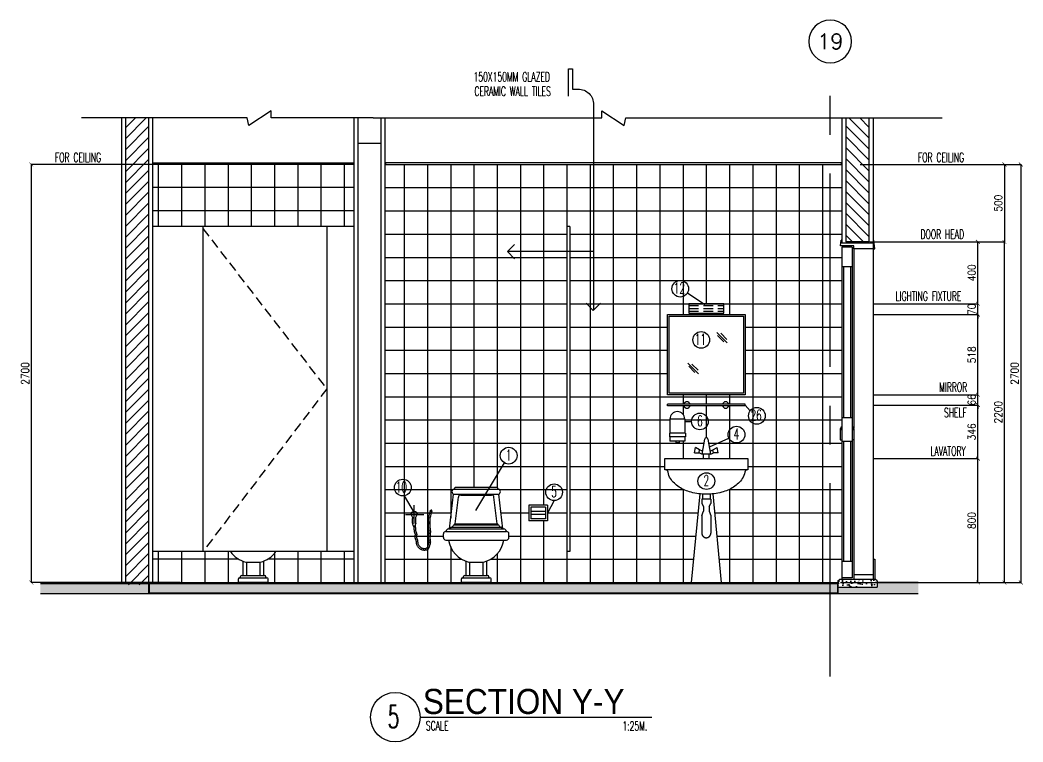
# Model space of a CAD drawing. Extents: x -172604 to -143727, y 166361 to 186286.
# Drawn here: x -162136 to -155663, y 173018 to 177680 of the extents above; entities that cross this region are included whole.
import ezdxf
from ezdxf.enums import TextEntityAlignment as Align

# ---------------------------------------------------------------- set-up
doc = ezdxf.new("R2010")
doc.units = 0
doc.header["$LTSCALE"] = 500
doc.header["$MEASUREMENT"] = 0
for name, pattern in [('CENTER2', [1.125, 0.75, -0.125, 0.125, -0.125]), ('CENTERX2', [4, 2.5, -0.5, 0.5, -0.5]), ('HIDDEN', [0.375, 0.25, -0.125]), ('HIDDEN2', [0.1875, 0.125, -0.0625])]:
    doc.linetypes.add(name, pattern=pattern)
doc.layers.get('0').update_dxf_attribs({"linetype": 'CONTINUOUS'})
doc.layers.get('DEFPOINTS').update_dxf_attribs({"linetype": 'CONTINUOUS'})
for name, color, linetype in [('A-SFIX', 2, 'CONTINUOUS'), ('AX-CR', 2, 'CONTINUOUS'), ('AX-TXT', 2, 'CONTINUOUS'), ('AXES', 11, 'CENTERX2'), ('AXIS', 11, 'CENTER2'), ('DIM1', 2, 'CONTINUOUS'), ('Dimout', 4, 'CONTINUOUS'), ('DW', 7, 'CONTINUOUS'), ('ELE', 3, 'CONTINUOUS'), ('ELV', 7, 'CONTINUOUS'), ('FIX', 2, 'CONTINUOUS'), ('HATCH', 8, 'CONTINUOUS'), ('HatchA', 11, 'CONTINUOUS'), ('PART', 9, 'CONTINUOUS'), ('Plaster', 7, 'CONTINUOUS'), ('SANI', 2, 'CONTINUOUS'), ('SETTING', 3, 'CONTINUOUS'), ('Tile', 5, 'CONTINUOUS'), ('TITLE', 1, 'CONTINUOUS'), ('TXT', 2, 'CONTINUOUS'), ('TXT1', 2, 'CONTINUOUS'), ('WALL', 6, 'CONTINUOUS'), ('WallPartition', 2, 'CONTINUOUS'), ('Windows', 9, 'CONTINUOUS')]:
    doc.layers.add(name, color=color, linetype=linetype)
doc.styles.add('DIM', font='simplex.shx', dxfattribs={"width": 0.85})
doc.styles.add('ROMANS', font='romans.shx', dxfattribs={"width": 0.6})
doc.styles.add('TTXT', font='swisse.ttf', dxfattribs={"width": 0.9})
doc.dimstyles.new('DIM1-25', dxfattribs={"dimscale": 25, "dimtxt": 2, "dimasz": 1, "dimexe": 0.03, "dimexo": 0.03, "dimgap": 0.6, "dimtad": 1, "dimdec": 0, "dimdsep": 46, "dimtxsty": 'DIM', "dimblk1": 'ARCHTICK', "dimblk2": 'ARCHTICK', "dimsah": 1, "dimcen": 0.09, "dimdle": 0.03, "dimclrd": 256, "dimclrt": 2, "dimadec": 0, "dimazin": 0, "dimtfac": 1, "dimtdec": 0, "dimtix": 1, "dimtmove": 1, "dimatfit": 3, "dimldrblk": 'ARCHTICK', "dimfxl": 0, "dimtvp": 2, "dimtolj": 1, "dimtzin": 0, "dimarcsym": 0})

# ---------------------------------------------------------------- blocks, each defined once
blk = doc.blocks.new('A$C69CD438C')
at = {"layer": 'A-SFIX'}
for p, q in [((65.9, 603.8, 658.7), (356.8, 603.8, 658.7)), ((76.8, 614.7, 658.7), (345.8, 614.7, 658.7)), ((38.4, 345.8, 658.7), (65.9, 570.8, 658.7)), ((65.9, 570.8, 658.7), (356.8, 570.8, 658.7)), ((75.6, 378.7, 658.7), (96.7, 551.5, 658.7)), ((111.9, 565, 658.7), (310.7, 565, 658.7)), ((347, 378.7, 658.7), (326, 551.5, 658.7)), ((384.2, 345.8, 658.7), (356.8, 570.8, 658.7)), ((15.4, 329.3, 658.7), (407.3, 329.3, 658.7)), ((32.9, 345.8, 658.7), (389.7, 345.8, 658.7)), ((51.2, 356.8, 658.7), (371.4, 356.8, 658.7)), ((70, 373.2, 658.7), (352.6, 373.2, 658.7)), ((75.6, 378.7, 658.7), (347, 378.7, 658.7)), ((0, 289.8, 658.7), (0, 314, 658.7)), ((15.4, 274.4, 658.7), (407.3, 274.4, 658.7)), ((422.6, 289.8, 658.7), (422.6, 314, 658.7)), ((145.5, 137.8, 658.7), (145.5, 46.1, 658.7)), ((164.7, 131.7, 658.7), (258, 131.7, 658.7)), ((167.4, 131.7, 658.7), (167.4, 46.1, 658.7)), ((255.2, 131.7, 658.7), (255.2, 46.1, 658.7)), ((277.2, 137.8, 658.7), (277.2, 46.1, 658.7)), ((115.6, 0, 658.7), (115.6, 23.1, 658.7)), ((307.1, 0), (115.6, 0)), ((122.2, 29.6, 658.7), (300.5, 29.6, 658.7)), ((130.5, 29.6, 658.7), (130.5, 39.5, 658.7)), ((137.1, 46.1, 658.7), (285.5, 46.1, 658.7)), ((292.1, 29.6, 658.7), (292.1, 39.5, 658.7)), ((307.1, 0, 658.7), (307.1, 23.1, 658.7))]:
    blk.add_line(p, q, dxfattribs=at)
for centre, radius, start, end in [((72.7, 587.3, 658.7), 17.8, 112.61986, 247.38014), ((79.6, 606.5, 658.7), 8.68, 108.43495, 198.43495), ((343, 606.5, 658.7), 8.68, 341.56505, 71.56505), ((349.9, 587.3, 658.7), 17.8, 292.61986, 67.38014), ((111.9, 549.6, 658.7), 15.4, 90, 173.04704), ((310.7, 549.6, 658.7), 15.4, 6.95296, 90), ((15.4, 314, 658.7), 15.4, 90, 180), ((35.7, 326.6, 658.7), 19.4, 98.1301, 171.8699), ((58.5, 343.3, 658.7), 15.3, 118.30463, 170.72602), ((92.8, 342.2, 658.7), 38.5, 126.28859, 157.78628), ((76.4, 372.4, 658.7), 6.42, 96.98527, 172.09737), ((346.2, 372.4, 658.7), 6.42, 7.90263, 83.01473), ((329.8, 342.2, 658.7), 38.5, 22.21372, 53.71141), ((364.2, 343.3, 658.7), 15.3, 9.27398, 61.69537), ((387, 326.6, 658.7), 19.4, 8.1301, 81.8699), ((407.3, 314, 658.7), 15.4, 0, 90), ((15.4, 289.8, 658.7), 15.4, 180, 270), ((208.2, 304.1, 658.7), 177.8, 189.59805, 255.82073), ((214.4, 304.1, 658.7), 177.8, 284.17927, 350.40195), ((407.3, 289.8, 658.7), 15.4, 270, 0), ((122.2, 23.1, 658.7), 6.59, 90, 180), ((137.1, 39.5, 658.7), 6.59, 90, 180), ((285.5, 39.5, 658.7), 6.59, 0, 90), ((300.5, 23.1, 658.7), 6.59, 0, 90)]:
    blk.add_arc(centre, radius, start, end, dxfattribs=at)
blk = doc.blocks.new('walling')
at = {"layer": 'ELV'}
blk.add_line((0.1363, -1.1797), (-0.4198, -1.1797), dxfattribs=at)
blk.add_lwpolyline([(-0.025, -0.176), (-0.025, 0), (0, 0), (0, -0.1306), (0.0363, -0.1306, -0.414214), (0.1363, -0.2306), (0.1363, -1.5582)], format="xyb", dxfattribs=at)
at = {"layer": 'WALL'}
for p, q in [((-0.4198, -1.1797), (-0.3736, -1.1334)), ((-0.4198, -1.1797), (-0.3736, -1.2259)), ((0.1345, -1.56), (0.0882, -1.5137)), ((0.1345, -1.56), (0.1808, -1.5137))]:
    blk.add_line(p, q, dxfattribs=at)
at = {"layer": 'TXT', "style": 'ROMANS', "width": 0.6}
for s, p in [('150X150MM GLAZED', (-0.639, -0.0816)), ('CERAMIC WALL TILES', (-0.6331, -0.1746))]:
    blk.add_text(s, height=0.06, dxfattribs=at).set_placement(p)
blk = doc.blocks.new('A$C54676CD1')
at = {"layer": 'AXIS', "linetype": 'CENTER2', "ltscale": 10}
for p, q in [((0.1153, 0.1709), (0.1153, 0.29)), ((0.1716, 0.2302), (0.0525, 0.2302))]:
    blk.add_line(p, q, dxfattribs=at)
at = {"layer": 'DIM1', "linetype": 'HIDDEN'}
for points in [[(0.1196, 0.156), (0.1183, 0.1482), (0.1175, 0.142), (0.117, 0.1369), (0.1167, 0.1328), (0.1165, 0.1294), (0.1164, 0.1262), (0.1161, 0.1231), (0.1155, 0.1198), (0.1146, 0.1167), (0.1135, 0.1137), (0.1124, 0.1111), (0.1114, 0.1087), (0.1105, 0.1066), (0.1099, 0.1048), (0.1094, 0.1033), (0.1092, 0.1022), (0.1092, 0.1011), (0.1093, 0.0997), (0.1095, 0.0979), (0.1099, 0.0957), (0.1104, 0.0932), (0.1108, 0.0902), (0.111, 0.0869), (0.1109, 0.0832), (0.1103, 0.0796), (0.1094, 0.0762), (0.1084, 0.0731), (0.1073, 0.0702), (0.1063, 0.0674), (0.1053, 0.0648), (0.1046, 0.0625), (0.104, 0.0602), (0.1036, 0.058), (0.1033, 0.0555), (0.1031, 0.0527), (0.1028, 0.0497), (0.1025, 0.0464), (0.102, 0.0428), (0.1012, 0.039), (0.1, 0.0351), (0.0983, 0.0312), (0.0963, 0.0275), (0.094, 0.0241), (0.0915, 0.0208), (0.0889, 0.0178), (0.0862, 0.0149), (0.0834, 0.0123), (0.0806, 0.01), (0.0778, 0.0079), (0.0749, 0.0061), (0.0719, 0.0045), (0.0689, 0.0032), (0.0658, 0.0022), (0.0627, 0.0014), (0.0595, 0.0008), (0.0563, 0.0004), (0.0529, 0.0001), (0.0494, 0), (0.0458, 0.0001), (0.042, 0.0004), (0.0382, 0.001), (0.0344, 0.0021), (0.0306, 0.0036), (0.0269, 0.0059), (0.0237, 0.0088), (0.0212, 0.012), (0.0194, 0.0153), (0.018, 0.0186), (0.0169, 0.0217), (0.016, 0.0246), (0.0152, 0.0273), (0.0145, 0.0298), (0.0137, 0.0322), (0.0128, 0.0347), (0.0119, 0.0374), (0.011, 0.0402), (0.0102, 0.0433), (0.0095, 0.0465), (0.0091, 0.05), (0.0089, 0.0537), (0.0092, 0.0573), (0.0097, 0.0607), (0.0103, 0.064), (0.011, 0.0671), (0.0116, 0.0702), (0.012, 0.0732), (0.0124, 0.0763), (0.0125, 0.0795), (0.0124, 0.0831), (0.012, 0.087), (0.0115, 0.0913), (0.0109, 0.0959), (0.0102, 0.1007), (0.0096, 0.1057), (0.0092, 0.1108), (0.009, 0.1161), (0.009, 0.1212), (0.0094, 0.1262), (0.0099, 0.1309), (0.0105, 0.1354), (0.0111, 0.1396), (0.0117, 0.1435), (0.0122, 0.1471), (0.0125, 0.1503), (0.0126, 0.1533), (0.0126, 0.1563), (0.0125, 0.1592), (0.0123, 0.1622), (0.012, 0.1652), (0.0118, 0.1684), (0.0116, 0.1717), (0.0115, 0.1752), (0.0116, 0.1787), (0.0118, 0.1822), (0.012, 0.1855), (0.0123, 0.1887), (0.0126, 0.1917), (0.0127, 0.1946), (0.0128, 0.1973), (0.0128, 0.1998), (0.0125, 0.2023), (0.0121, 0.2051), (0.0113, 0.2089), (0.0101, 0.214), (0.0085, 0.2207), (0.0062, 0.2293), (0.0034, 0.2403), (0, 0.254)], [(0.1097, 0.1576), (0.1084, 0.1496), (0.1076, 0.1431), (0.107, 0.1378), (0.1067, 0.1334), (0.1066, 0.1299), (0.1064, 0.127), (0.1062, 0.1244), (0.1057, 0.1221), (0.1051, 0.1197), (0.1042, 0.1174), (0.1032, 0.115), (0.1022, 0.1127), (0.1012, 0.1103), (0.1004, 0.1079), (0.0997, 0.1056), (0.0993, 0.1032), (0.0992, 0.1009), (0.0993, 0.0986), (0.0997, 0.0963), (0.1001, 0.0939), (0.1005, 0.0916), (0.1009, 0.0892), (0.101, 0.0867), (0.1009, 0.0842), (0.1005, 0.0817), (0.0998, 0.0791), (0.099, 0.0764), (0.098, 0.0737), (0.0969, 0.0709), (0.0959, 0.0681), (0.095, 0.0653), (0.0942, 0.0624), (0.0937, 0.0595), (0.0933, 0.0565), (0.0931, 0.0535), (0.0929, 0.0506), (0.0926, 0.0476), (0.0922, 0.0446), (0.0915, 0.0416), (0.0906, 0.0386), (0.0893, 0.0356), (0.0877, 0.0327), (0.0858, 0.0298), (0.0837, 0.0271), (0.0815, 0.0245), (0.0792, 0.0221), (0.0768, 0.0198), (0.0745, 0.0179), (0.0722, 0.0162), (0.0699, 0.0148), (0.0676, 0.0136), (0.0653, 0.0126), (0.063, 0.0118), (0.0605, 0.0112), (0.0579, 0.0107), (0.0552, 0.0103), (0.0523, 0.0101), (0.0493, 0.01), (0.0463, 0.0101), (0.0433, 0.0103), (0.0404, 0.0108), (0.0376, 0.0116), (0.0351, 0.0126), (0.0329, 0.0139), (0.0311, 0.0156), (0.0296, 0.0176), (0.0283, 0.0198), (0.0273, 0.0222), (0.0264, 0.0248), (0.0256, 0.0274), (0.0248, 0.0301), (0.024, 0.0328), (0.0232, 0.0354), (0.0223, 0.038), (0.0214, 0.0405), (0.0206, 0.043), (0.0199, 0.0456), (0.0194, 0.0482), (0.019, 0.0508), (0.019, 0.0535), (0.0192, 0.0562), (0.0196, 0.0591), (0.0201, 0.062), (0.0208, 0.0652), (0.0214, 0.0685), (0.022, 0.0719), (0.0223, 0.0756), (0.0225, 0.0795), (0.0223, 0.0837), (0.022, 0.088), (0.0214, 0.0926), (0.0208, 0.0972), (0.0201, 0.102), (0.0196, 0.1067), (0.0192, 0.1115), (0.019, 0.1162), (0.019, 0.1208), (0.0193, 0.1253), (0.0198, 0.1297), (0.0204, 0.134), (0.021, 0.1381), (0.0216, 0.1421), (0.0221, 0.146), (0.0225, 0.1497), (0.0226, 0.1532), (0.0226, 0.1565), (0.0225, 0.1598), (0.0222, 0.1629), (0.022, 0.166), (0.0217, 0.1691), (0.0216, 0.1721), (0.0215, 0.1752), (0.0216, 0.1783), (0.0217, 0.1815), (0.022, 0.1846), (0.0223, 0.1878), (0.0225, 0.191), (0.0227, 0.1942), (0.0228, 0.1973), (0.0227, 0.2004), (0.0225, 0.2035), (0.0219, 0.2069), (0.0211, 0.2111), (0.0199, 0.2163), (0.0182, 0.2231), (0.0159, 0.2318), (0.0131, 0.2428), (0.0097, 0.2564)]]:
    blk.add_lwpolyline(points, dxfattribs=at)
at = {"layer": 'DIM1'}
blk.add_circle((0.0046, 0.2544), 0.00364, dxfattribs=at)
at = {"layer": 'SETTING'}
for p, q in [((0.1037, 0.2112), (0.0958, 0.229)), ((0.1053, 0.1733), (0.1053, 0.2039)), ((0.1253, 0.1733), (0.1253, 0.2039)), ((0.1268, 0.2112), (0.1347, 0.229)), ((0.1067, 0.1648), (0.1058, 0.1685)), ((0.1089, 0.1585), (0.1067, 0.1648)), ((0.1144, 0.1503), (0.1089, 0.1585)), ((0.1147, 0.1503), (0.1205, 0.1567)), ((0.1223, 0.1606), (0.1235, 0.1639)), ((0.124, 0.1658), (0.1247, 0.1685))]:
    blk.add_line(p, q, dxfattribs=at)
for centre, radius, start, end in [((0.1153, 0.2302), 0.02, 4.77123, 175.22877), ((0.1013, 0.2314), 0.006, 175.22877, 203.96841), ((0.0873, 0.2039), 0.018, 0, 23.96841), ((0.0973, 0.206), 0.008, 0, 23.96841), ((0.1433, 0.2039), 0.018, 156.03159, 180), ((0.1333, 0.206), 0.008, 156.03159, 180), ((0.1292, 0.2314), 0.006, 336.03159, 4.77123), ((0.1253, 0.1733), 0.02, 180, 193.70485), ((0.1034, 0.1672), 0.02, 328.31381, 340.75167), ((0.1046, 0.1705), 0.02, 340.75167, 346.29515), ((0.1053, 0.1733), 0.02, 346.29515, 0)]:
    blk.add_arc(centre, radius, start, end, dxfattribs=at)
blk = doc.blocks.new('A$C24F356C9')
at = {"layer": 'SANI'}
for p, q in [((0, 0.1021), (0.12, 0.1021)), ((0, 0.1021), (0, 0)), ((0.0128, 0.0893), (0.1072, 0.0893)), ((0.0128, 0.0893), (0.0128, 0.0128)), ((0.1072, 0.0893), (0.1072, 0.0128)), ((0.12, 0.1021), (0.12, 0)), ((0, 0), (0.12, 0)), ((0.0128, 0.0606), (0.1072, 0.0606)), ((0.0128, 0.0414), (0.1072, 0.0414)), ((0.0128, 0.0128), (0.1072, 0.0128))]:
    blk.add_line(p, q, dxfattribs=at)
blk = doc.blocks.new('_ARCHTICK')
at = {"color": 0, "linetype": 'ByBlock', "const_width": 0.15}
blk.add_lwpolyline([(-0.5, -0.5), (0.5, 0.5)], dxfattribs=at)
blk = doc.blocks.new('*D76')
at = {"layer": 'DEFPOINTS', "color": 0}
for p in [(-162063.5, 176748), (-161277.8, 176748), (-161101.5, 174048)]:
    blk.add_point(p, dxfattribs=at)
at = {"layer": 'Dimout', "color": 0, "lineweight": -2}
for p, q in [((-161278.6, 176748), (-162064.3, 176748)), ((-161102.3, 174048), (-162064.3, 174048))]:
    blk.add_line(p, q, dxfattribs=at)
at = {"layer": 'Dimout', "lineweight": -2}
blk.add_line((-162063.5, 174047.2), (-162063.5, 176748.7), dxfattribs=at)
at = {"layer": 'Dimout', "lineweight": -2, "xscale": 25, "yscale": 25, "zscale": 25}
for p, rotation in [((-162063.5, 176748), 90), ((-162063.5, 174048), 270)]:
    blk.add_blockref('_ARCHTICK', p, dxfattribs=dict(at, rotation=rotation))
at = {"layer": 'Dimout', "color": 2, "insert": (-162103.5, 175398), "char_height": 50, "attachment_point": 5, "rotation": 90, "style": 'DIM'}
blk.add_mtext('\\A1;2700', dxfattribs=at)
blk = doc.blocks.new('*D82')
at = {"layer": 'DEFPOINTS', "color": 0}
for p in [(-156629.5, 175260.3), (-155953.2, 175260.3), (-156629.5, 175194.4)]:
    blk.add_point(p, dxfattribs=at)
at = {"layer": 'Dimout', "color": 0, "lineweight": -2}
for p, q in [((-156628.8, 175260.3), (-155952.4, 175260.3)), ((-156628.8, 175194.4), (-155952.4, 175194.4))]:
    blk.add_line(p, q, dxfattribs=at)
at = {"layer": 'Dimout', "lineweight": -2}
for p, q in [((-155953.2, 175260.3), (-155953.2, 175285.3)), ((-155953.2, 175194.4), (-155953.2, 175260.3)), ((-155953.2, 175194.4), (-155953.2, 175169.4))]:
    blk.add_line(p, q, dxfattribs=at)
at = {"layer": 'Dimout', "lineweight": -2, "xscale": 25, "yscale": 25, "zscale": 25}
for p, rotation in [((-155953.2, 175260.3), 270), ((-155953.2, 175194.4), 90)]:
    blk.add_blockref('_ARCHTICK', p, dxfattribs=dict(at, rotation=rotation))
at = {"layer": 'Dimout', "color": 2, "insert": (-155993.2, 175227.3), "char_height": 50, "attachment_point": 5, "rotation": 90, "style": 'DIM'}
blk.add_mtext('\\A1;66', dxfattribs=at)
blk = doc.blocks.new('*D83')
at = {"layer": 'DEFPOINTS', "color": 0}
for p in [(-156629.5, 175778), (-155953.2, 175778), (-156629.5, 175260.3)]:
    blk.add_point(p, dxfattribs=at)
at = {"layer": 'Dimout', "color": 0, "lineweight": -2}
for p, q in [((-156628.8, 175778), (-155952.4, 175778)), ((-156628.8, 175260.3), (-155952.4, 175260.3))]:
    blk.add_line(p, q, dxfattribs=at)
at = {"layer": 'Dimout', "lineweight": -2}
blk.add_line((-155953.2, 175259.6), (-155953.2, 175778.7), dxfattribs=at)
at = {"layer": 'Dimout', "lineweight": -2, "xscale": 25, "yscale": 25, "zscale": 25}
for p, rotation in [((-155953.2, 175778), 90), ((-155953.2, 175260.3), 270)]:
    blk.add_blockref('_ARCHTICK', p, dxfattribs=dict(at, rotation=rotation))
at = {"layer": 'Dimout', "color": 2, "insert": (-155993.2, 175519.1), "char_height": 50, "attachment_point": 5, "rotation": 90, "style": 'DIM'}
blk.add_mtext('\\A1;518', dxfattribs=at)
blk = doc.blocks.new('*D84')
at = {"layer": 'DEFPOINTS', "color": 0}
for p in [(-156629.5, 175848), (-155953.2, 175848), (-156629.5, 175778)]:
    blk.add_point(p, dxfattribs=at)
at = {"layer": 'Dimout', "color": 0, "lineweight": -2}
for p, q in [((-156628.8, 175848), (-155952.4, 175848)), ((-156628.8, 175778), (-155952.4, 175778))]:
    blk.add_line(p, q, dxfattribs=at)
at = {"layer": 'Dimout', "lineweight": -2}
for p, q in [((-155953.2, 175848), (-155953.2, 175873)), ((-155953.2, 175778), (-155953.2, 175848)), ((-155953.2, 175778), (-155953.2, 175753))]:
    blk.add_line(p, q, dxfattribs=at)
at = {"layer": 'Dimout', "lineweight": -2, "xscale": 25, "yscale": 25, "zscale": 25}
for p, rotation in [((-155953.2, 175848), 270), ((-155953.2, 175778), 90)]:
    blk.add_blockref('_ARCHTICK', p, dxfattribs=dict(at, rotation=rotation))
at = {"layer": 'Dimout', "color": 2, "insert": (-155993.2, 175813), "char_height": 50, "attachment_point": 5, "rotation": 90, "style": 'DIM'}
blk.add_mtext('\\A1;70', dxfattribs=at)
blk = doc.blocks.new('*D85')
at = {"layer": 'DEFPOINTS', "color": 0}
for p in [(-156616.1, 176248), (-155953.2, 176248), (-156629.5, 175848)]:
    blk.add_point(p, dxfattribs=at)
at = {"layer": 'Dimout', "color": 0, "lineweight": -2}
for p, q in [((-156615.3, 176248), (-155952.4, 176248)), ((-156628.8, 175848), (-155952.4, 175848))]:
    blk.add_line(p, q, dxfattribs=at)
at = {"layer": 'Dimout', "lineweight": -2}
blk.add_line((-155953.2, 175847.2), (-155953.2, 176248.7), dxfattribs=at)
at = {"layer": 'Dimout', "lineweight": -2, "xscale": 25, "yscale": 25, "zscale": 25}
for p, rotation in [((-155953.2, 176248), 90), ((-155953.2, 175848), 270)]:
    blk.add_blockref('_ARCHTICK', p, dxfattribs=dict(at, rotation=rotation))
at = {"layer": 'Dimout', "color": 2, "insert": (-155993.2, 176048), "char_height": 50, "attachment_point": 5, "rotation": 90, "style": 'DIM'}
blk.add_mtext('\\A1;400', dxfattribs=at)
blk = doc.blocks.new('*D86')
at = {"layer": 'DEFPOINTS', "color": 0}
for p in [(-156575, 176248), (-155782.3, 176248), (-156616.9, 174048)]:
    blk.add_point(p, dxfattribs=at)
at = {"layer": 'Dimout', "color": 0, "lineweight": -2}
for p, q in [((-156574.3, 176248), (-155781.6, 176248)), ((-156616.1, 174048), (-155781.6, 174048))]:
    blk.add_line(p, q, dxfattribs=at)
at = {"layer": 'Dimout', "lineweight": -2}
blk.add_line((-155782.3, 174047.2), (-155782.3, 176248.7), dxfattribs=at)
at = {"layer": 'Dimout', "lineweight": -2, "xscale": 25, "yscale": 25, "zscale": 25}
for p, rotation in [((-155782.3, 176248), 90), ((-155782.3, 174048), 270)]:
    blk.add_blockref('_ARCHTICK', p, dxfattribs=dict(at, rotation=rotation))
at = {"layer": 'Dimout', "color": 2, "insert": (-155822.3, 175148), "char_height": 50, "attachment_point": 5, "rotation": 90, "style": 'DIM'}
blk.add_mtext('\\A1;2200', dxfattribs=at)
blk = doc.blocks.new('*D87')
at = {"layer": 'DEFPOINTS', "color": 0}
for p in [(-156629.5, 174848), (-155953.2, 174848), (-156841.1, 174048)]:
    blk.add_point(p, dxfattribs=at)
at = {"layer": 'Dimout', "color": 0, "lineweight": -2}
for p, q in [((-156628.8, 174848), (-155952.4, 174848)), ((-156840.3, 174048), (-155952.4, 174048))]:
    blk.add_line(p, q, dxfattribs=at)
at = {"layer": 'Dimout', "lineweight": -2}
blk.add_line((-155953.2, 174047.2), (-155953.2, 174848.7), dxfattribs=at)
at = {"layer": 'Dimout', "lineweight": -2, "xscale": 25, "yscale": 25, "zscale": 25}
for p, rotation in [((-155953.2, 174848), 90), ((-155953.2, 174048), 270)]:
    blk.add_blockref('_ARCHTICK', p, dxfattribs=dict(at, rotation=rotation))
at = {"layer": 'Dimout', "color": 2, "insert": (-155993.2, 174448), "char_height": 50, "attachment_point": 5, "rotation": 90, "style": 'DIM'}
blk.add_mtext('\\A1;800', dxfattribs=at)
blk = doc.blocks.new('*D88')
at = {"layer": 'DEFPOINTS', "color": 0}
for p in [(-156629.5, 175194.4), (-155953.2, 175194.4), (-156629.5, 174848)]:
    blk.add_point(p, dxfattribs=at)
at = {"layer": 'Dimout', "color": 0, "lineweight": -2}
for p, q in [((-156628.8, 175194.4), (-155952.4, 175194.4)), ((-156628.8, 174848), (-155952.4, 174848))]:
    blk.add_line(p, q, dxfattribs=at)
at = {"layer": 'Dimout', "lineweight": -2}
blk.add_line((-155953.2, 174847.2), (-155953.2, 175195.1), dxfattribs=at)
at = {"layer": 'Dimout', "lineweight": -2, "xscale": 25, "yscale": 25, "zscale": 25}
for p, rotation in [((-155953.2, 175194.4), 90), ((-155953.2, 174848), 270)]:
    blk.add_blockref('_ARCHTICK', p, dxfattribs=dict(at, rotation=rotation))
at = {"layer": 'Dimout', "color": 2, "insert": (-155993.2, 175021.2), "char_height": 50, "attachment_point": 5, "rotation": 90, "style": 'DIM'}
blk.add_mtext('\\A1;346', dxfattribs=at)
blk = doc.blocks.new('*D81')
at = {"layer": 'DEFPOINTS', "color": 0}
for p in [(-156714.2, 176748), (-156654.8, 176248), (-155782.3, 176248)]:
    blk.add_point(p, dxfattribs=at)
at = {"layer": 'Dimout', "color": 0, "lineweight": -2}
for p, q in [((-156713.5, 176748), (-155781.6, 176748)), ((-156654.1, 176248), (-155781.6, 176248))]:
    blk.add_line(p, q, dxfattribs=at)
at = {"layer": 'Dimout', "lineweight": -2}
blk.add_line((-155782.3, 176748.7), (-155782.3, 176247.2), dxfattribs=at)
at = {"layer": 'Dimout', "lineweight": -2, "xscale": 25, "yscale": 25, "zscale": 25}
for p, rotation in [((-155782.3, 176748), 90), ((-155782.3, 176248), 270)]:
    blk.add_blockref('_ARCHTICK', p, dxfattribs=dict(at, rotation=rotation))
at = {"layer": 'Dimout', "color": 2, "insert": (-155822.3, 176498), "char_height": 50, "attachment_point": 5, "rotation": 90, "style": 'DIM'}
blk.add_mtext('\\A1;500', dxfattribs=at)
blk = doc.blocks.new('*D89')
at = {"layer": 'DEFPOINTS', "color": 0}
for p in [(-155782.3, 176748), (-155782.3, 174048), (-155676.5, 174048)]:
    blk.add_point(p, dxfattribs=at)
at = {"layer": 'Dimout', "color": 0, "lineweight": -2}
for p, q in [((-155781.6, 176748), (-155675.7, 176748)), ((-155781.6, 174048), (-155675.7, 174048))]:
    blk.add_line(p, q, dxfattribs=at)
at = {"layer": 'Dimout', "lineweight": -2}
blk.add_line((-155676.5, 176748.7), (-155676.5, 174047.2), dxfattribs=at)
at = {"layer": 'Dimout', "lineweight": -2, "xscale": 25, "yscale": 25, "zscale": 25}
for p, rotation in [((-155676.5, 176748), 90), ((-155676.5, 174048), 270)]:
    blk.add_blockref('_ARCHTICK', p, dxfattribs=dict(at, rotation=rotation))
at = {"layer": 'Dimout', "color": 2, "insert": (-155716.5, 175398), "char_height": 50, "attachment_point": 5, "rotation": 90, "style": 'DIM'}
blk.add_mtext('\\A1;2700', dxfattribs=at)
blk = doc.blocks.new('A$C753C42D5')
at = {"layer": 'SANI', "linetype": 'Continuous'}
for p, q in [((0.2568, 0.9248), (0.2394, 0.8287)), ((0.2968, 0.8287), (0.2793, 0.9248)), ((0.1923, 0.8373), (0.1985, 0.8714)), ((0.225, 0.8568), (0.1985, 0.8714)), ((0.2215, 0.8373), (0.225, 0.8568)), ((0.2429, 0.8483), (0.225, 0.8568)), ((0.2933, 0.8483), (0.3112, 0.8568)), ((0.3112, 0.8568), (0.3377, 0.8714)), ((0.3147, 0.8373), (0.3112, 0.8568)), ((0.3439, 0.8373), (0.3377, 0.8714)), ((0.1923, 0.8373), (0.2215, 0.8373)), ((0.2394, 0.8287), (0.2215, 0.8373)), ((0.2968, 0.8287), (0.2394, 0.8287)), ((0.2489, 0.8), (0.2489, 0.8287)), ((0.2872, 0.8), (0.2872, 0.8287)), ((0.2968, 0.8287), (0.3147, 0.8373)), ((0.3439, 0.8373), (0.3147, 0.8373)), ((0.2252, 0.5724), (0.1713, 0)), ((0.3109, 0.5724), (0.3648, 0))]:
    blk.add_line(p, q, dxfattribs=at)
at = {"layer": 'SANI', "linetype": 'HIDDEN2'}
for p, q in [((0.2968, 0.5382), (0.2394, 0.5382)), ((0.2394, 0.5382), (0.2394, 0.5094)), ((0.2441, 0.57), (0.2441, 0.5382)), ((0.292, 0.57), (0.292, 0.5382)), ((0.2968, 0.5382), (0.2968, 0.5094)), ((0.2394, 0.5094), (0.2489, 0.4903)), ((0.2394, 0.4328), (0.2489, 0.4616)), ((0.2489, 0.4903), (0.2489, 0.4616)), ((0.2872, 0.4903), (0.2968, 0.5094)), ((0.2872, 0.4903), (0.2872, 0.4616)), ((0.2872, 0.4616), (0.2968, 0.4328)), ((0.2394, 0.4328), (0.2394, 0.3179)), ((0.2968, 0.4328), (0.2968, 0.3179))]:
    blk.add_line(p, q, dxfattribs=at)
at = {"layer": 'SANI', "linetype": 'Continuous'}
blk.add_lwpolyline([(0.5362, 0.8), (0.5362, 0.789), (0.5362, 0.7282), (0, 0.7282), (0, 0.789), (0, 0.8)], close=True, dxfattribs=at)
for points in [[(0.5158, 0.7124, -0.107261), (0.5003, 0.6716, -0.107169), (0.4442, 0.6162, -0.077294), (0.3677, 0.5829, -0.06439), (0.2685, 0.57, -0.06439), (0.1694, 0.5829, -0.077294), (0.0929, 0.6162, -0.107169), (0.0368, 0.6716, -0.107938), (0.0212, 0.7126, -0.000994)], [(0.517, 0.7282, -0.000994), (0.517, 0.7278, -0.145509)]]:
    blk.add_lwpolyline(points, format="xyb", dxfattribs=at)
for centre, radius, start, end in [((0.2681, 0.9226), 0.0115, 9.52728, 170.47272), ((0.0024, 0.709), 0.0191, 10.80776, 88.49148), ((0.5347, 0.709), 0.0191, 89.19364, 170.01956)]:
    blk.add_arc(centre, radius, start, end, dxfattribs=at)
at = {"layer": 'SANI', "linetype": 'HIDDEN2'}
blk.add_arc((0.2681, 0.3179), 0.0287, 180, 0, dxfattribs=at)
blk = doc.blocks.new('AXU')
at = {"layer": 'AX-CR'}
blk.add_circle((0, 350), 350, dxfattribs=at)
at = {"layer": 'AX-TXT', "style": 'ROMANS'}
blk.add_attdef('AX', text='', height=250, dxfattribs=at).set_placement((0, 350), align=Align.MIDDLE)

msp = doc.modelspace()

# ---------------------------------------------------------------- hatches: boundary and pattern name
at = {"layer": 'HatchA'}
h = msp.add_hatch(dxfattribs=at)
h.set_pattern_fill('ANSI31', color=256, scale=400, style=0)
h.set_pattern_definition([(45, (27803.457, -7533.02), (-35.355339, 35.355339), [])])
h.paths.add_polyline_path([(-161306.5, 177048), (-161456.5, 177048), (-161456.5, 174033), (-161306.5, 174033)])
h = msp.add_hatch(dxfattribs=at)
h.set_pattern_fill('ANSI31', color=256, scale=400, style=0)
h.set_pattern_definition([(135, (-415798, -22781.26), (35.355339, 35.355339), [])])
h.paths.add_polyline_path([(-156806.5, 177048), (-156656.5, 177048), (-156656.5, 176248), (-156806.5, 176248)])
at = {"layer": 'Windows'}
h = msp.add_hatch(dxfattribs=at)
h.set_pattern_fill('AR-SAND', color=256, scale=25, style=0)
h.set_pattern_definition([(37.5, (0, 0), (-1.574834, 48.170594), [0, -38, 0, -42.5, 0, -40.625]), (7.5, (0, 0), (44.244418, 70.553652), [0, -20.5, 0, -34.25, 0, -13.125]), (327.5, (-30.75, 0), (77.8535465, 0.141476), [0, -12.5, 0, -45, 0, -58.75]), (317.5, (-30.75, 0), (75.153165, 21.94189), [0, -6.25, 0, -29.5, 0, -33.75])])
h.paths.add_polyline_path([(-156860.5, 174042), (-161302.5, 174042), (-161302.5, 173982), (-156860.5, 173982)])
h.paths.add_polyline_path([(-161306.5, 174042), (-162005.4, 174042), (-162005.4, 173978), (-161306.5, 173978)])
h.paths.add_polyline_path([(-156338, 174045), (-156604.5, 174045), (-156604.5, 174018), (-156856.5, 174018), (-156856.5, 173978), (-156338, 173978)])
h = msp.add_hatch(dxfattribs=at)
h.set_pattern_fill('AR-CONC', color=256, scale=10, style=0)
h.set_pattern_definition([(130, (-407658.79, -6955.355), (-71.726018, -6.275213), [7.5, -82.5]), (185, (-407658.79, -6955.355), (13.875133, 75.219213), [6, -66]), (79.5486, (-407664.765, -6955.88), (-57.850938, 68.943954), [6.374019, -70.114211]), (133.8158, (-407658.79, -6935.355), (-106.724105, -16.551901), [11.25, -123.75]), (83.3644, (-407667.68, -6936.73), (-93.46627, 97.411787), [9.56103, -105.1713]), (188.8158, (-407658.79, -6935.36), (-93.466195, 97.41186), [9, -99]), (159, (-407668.79, -6940.355), (-59.690705, -40.261889), [7.5, -82.5]), (214, (-407668.79, -6940.355), (-24.331533, 72.515005), [6, -66]), (108.5486, (-407673.76, -6943.71), (-84.022263, 32.25305), [6.374019, -70.114211]), (142.5, (-407658.788, -6955.355), (-1.2159855, 33.2893854), [0, -65.2, 0, -67, 0, -66.25]), (172.5, (-407658.788, -6955.355), (-26.3069537, 39.441171), [0, -38.2, 0, -63.7, 0, -25.25]), (212.5, (-407636.488, -6955.355), (-53.3822436, -2.2554872), [0, -25, 0, -78, 0, -103.5]), (222.5, (-407626.49, -6955.355), (-58.318617, 10.010498), [0, -32.5, 0, -51.8, 0, -73.5])])
h.paths.add_polyline_path([(-156846.5, 174068), (-156856.5, 174058), (-156856.5, 174018), (-156604.5, 174018), (-156604.5, 174058), (-156614.5, 174068)])

# ---------------------------------------------------------------- linework, layer by layer
for p, q in [((-161277.8, 176758), (-159981.5, 176758)), ((-156835.3, 176758), (-159781.5, 176758))]:
    msp.add_line(p, q)
at = {"layer": 'A-SFIX'}
for p, q in [((-160697.4, 174185.7, 658.7), (-160697.4, 174094.1, 658.7)), ((-160678.2, 174179.7, 658.7), (-160584.9, 174179.7, 658.7)), ((-160675.4, 174179.7, 658.7), (-160675.4, 174094.1, 658.7)), ((-160587.6, 174179.7, 658.7), (-160587.6, 174094.1, 658.7)), ((-160565.7, 174185.7, 658.7), (-160565.7, 174094.1, 658.7)), ((-160720.7, 174077.6, 658.7), (-160542.4, 174077.6, 658.7)), ((-160712.3, 174077.6, 658.7), (-160712.3, 174087.5, 658.7)), ((-160705.7, 174094.1, 658.7), (-160557.3, 174094.1, 658.7)), ((-160550.8, 174077.6, 658.7), (-160550.8, 174087.5, 658.7)), ((-160727.3, 174048, 658.7), (-160727.3, 174071, 658.7)), ((-160535.8, 174048), (-160727.3, 174048)), ((-160535.8, 174048, 658.7), (-160535.8, 174071, 658.7))]:
    msp.add_line(p, q, dxfattribs=at)
for centre, radius, start, end in [((-160634.6, 174352.1, 658.7), 177.8, 215.83753, 255.82073), ((-160628.4, 174352.1, 658.7), 177.8, 284.17927, 324.16247), ((-160720.7, 174071, 658.7), 6.59, 90, 180), ((-160705.7, 174087.5, 658.7), 6.59, 90, 180), ((-160557.3, 174087.5, 658.7), 6.59, 0, 90), ((-160542.4, 174071, 658.7), 6.59, 0, 90)]:
    msp.add_arc(centre, radius, start, end, dxfattribs=at)
at = {"layer": 'AXES'}
msp.add_line((-156906.5, 173440.1), (-156906.5, 177404.5), dxfattribs=at)
at = {"layer": 'DW'}
for p, q in [((-157827.3, 175919.3), (-157715.3, 175843.6)), ((-157456.5, 175194.4), (-157424.1, 175155.7)), ((-157845.4, 175088.1), (-157801.5, 175088.1)), ((-157686.5, 174924.7), (-157560.7, 174981.1)), ((-159193.6, 174513.1), (-159009.9, 174820.9)), ((-159656.1, 174607.9), (-159592, 174498.2)), ((-158689.1, 174576.7), (-158732, 174496.9))]:
    msp.add_line(p, q, dxfattribs=at)
at = {"layer": 'ELE'}
for points in [[(-159856.5, 177048), (-160515.6, 177048), (-160515.6, 177093.2), (-160659.1, 176999.7), (-160670.9, 177048), (-160784, 177048), (-161739.6, 177048)], [(-159856.5, 177048), (-158381.3, 177048), (-158381.3, 177093.2), (-158237.8, 176999.7), (-158226, 177048), (-158112.9, 177048), (-156183.1, 177048)]]:
    msp.add_lwpolyline(points, dxfattribs=at)
at = {"layer": 'FIX'}
for p, q in [((-157571.8, 175596), (-157639.5, 175663.6)), ((-157594, 175603.4), (-157634.6, 175644)), ((-157574.3, 175618.1), (-157613.6, 175657.5)), ((-157757.4, 175396.3), (-157825.1, 175463.9)), ((-157779.6, 175403.6), (-157820.2, 175444.2)), ((-157759.9, 175418.4), (-157799.3, 175457.8))]:
    msp.add_line(p, q, dxfattribs=at)
at = {"layer": 'FIX', "color": 2}
for p, q in [((-157956.5, 175189), (-157956.5, 175199.8)), ((-157456.5, 175199.8), (-157956.5, 175199.8)), ((-157456.5, 175189), (-157956.5, 175189)), ((-157456.5, 175189), (-157456.5, 175199.8))]:
    msp.add_line(p, q, dxfattribs=at)
for points in [[(-157456.5, 175778), (-157456.5, 175260.3), (-157956.5, 175260.3), (-157956.5, 175778)], [(-157466.5, 175768), (-157466.5, 175270.3), (-157946.5, 175270.3), (-157946.5, 175768)]]:
    msp.add_lwpolyline(points, close=True, dxfattribs=at)
for centre in [(-157874.6, 175945.4), (-157739.3, 175614.5), (-157379.9, 175124.6), (-157747.6, 175088.1), (-157511.5, 175003.2), (-158982.2, 174867.3), (-157706.2, 174702.8), (-159665.4, 174661), (-158689.1, 174630.7)]:
    msp.add_circle(centre, 54, dxfattribs=at)
for centre, start, end in [((-157831.5, 175194.4), 15.20227, 164.79773), ((-157831.5, 175194.4), 195.20227, 344.79773), ((-157581.5, 175194.4), 15.20227, 164.79773), ((-157581.5, 175194.4), 195.20227, 344.79773)]:
    msp.add_arc(centre, 20.6, start, end, dxfattribs=at)
at = {"layer": 'HATCH', "linetype": 'HIDDEN2'}
for p, q in [((-157819, 175836), (-157594, 175836)), ((-157819, 175818), (-157594, 175818)), ((-157819, 175800), (-157594, 175800))]:
    msp.add_line(p, q, dxfattribs=at)
at = {"layer": 'PART', "linetype": 'ByBlock'}
for p, q in [((-159981.5, 176348), (-161281.5, 176348)), ((-160956.5, 176348), (-160956.5, 174248)), ((-160156.5, 176348), (-160156.5, 174248)), ((-158606.5, 176348), (-158606.5, 174248)), ((-158586.5, 176348), (-158586.5, 174248)), ((-159981.5, 174248), (-161281.5, 174248))]:
    msp.add_line(p, q, dxfattribs=at)
at = {"layer": 'PART', "linetype": 'HIDDEN2'}
msp.add_lwpolyline([(-160956.5, 176334.4), (-160156.5, 175298), (-160956.5, 174248)], dxfattribs=at)
at = {"layer": 'Plaster'}
for p, q in [((-161481.5, 177048), (-161481.5, 174042)), ((-161281.5, 177048), (-161281.5, 174048)), ((-159981.5, 177048), (-159981.5, 174048)), ((-159781.5, 177048), (-159781.5, 174048)), ((-156831.5, 177048), (-156831.5, 176240.6)), ((-156629.5, 177048), (-156629.5, 176240.6)), ((-161277.8, 176758), (-161277.8, 176748)), ((-161277.8, 176758), (-161277.8, 176748)), ((-159985.3, 176758), (-159985.3, 176748)), ((-159985.3, 176758), (-159985.3, 176748)), ((-159777.8, 176758), (-159777.8, 176748)), ((-159777.8, 176758), (-159777.8, 176748)), ((-156835.3, 176758), (-156835.3, 176748)), ((-156835.3, 176758), (-156835.3, 176748)), ((-156629.5, 174098), (-156755.1, 174098)), ((-162005.4, 174045), (-161481.5, 174045)), ((-161306.5, 174048), (-156856.5, 174048)), ((-161306.5, 174042), (-156856.5, 174042)), ((-156338, 174048), (-156604.5, 174048))]:
    msp.add_line(p, q, dxfattribs=at)
at = {"layer": 'SANI'}
for p, q in [((-157574, 175778), (-157555.9, 175778)), ((-157941.3, 175103.6), (-157941.3, 175012.6)), ((-157845.4, 175103.6), (-157941.3, 175103.6)), ((-157845.4, 175103.6), (-157845.4, 175012.6)), ((-157945.1, 175012.6), (-157945.1, 174989.6)), ((-157841.6, 175012.6), (-157945.1, 175012.6)), ((-157841.6, 174989.6), (-157945.1, 174989.6)), ((-157941.3, 174989.6), (-157941.3, 174961.2)), ((-157845.4, 174989.6), (-157845.4, 174961.2)), ((-157841.6, 175012.6), (-157841.6, 174989.6)), ((-157845.4, 174961.2), (-157941.3, 174961.2)), ((-157903.9, 174961.2), (-157903.9, 174949.7)), ((-157882.8, 174949.7), (-157903.9, 174949.7)), ((-157882.8, 174961.2), (-157882.8, 174949.7))]:
    msp.add_line(p, q, dxfattribs=at)
at = {"layer": 'SANI', "color": 6}
msp.add_line((-159554.2, 173178.4), (-158058.1, 173178.4), dxfattribs=at)
at = {"layer": 'SANI'}
msp.add_lwpolyline([(-157819, 175788), (-157594, 175788), (-157594, 175848), (-157819, 175848)], close=True, dxfattribs=at)
msp.add_arc((-157893.3, 175103.6), 47.9, 0, 180, dxfattribs=at)
at = {"layer": 'Tile'}
for p, q in [((-159981.5, 176748), (-161281.5, 176748)), ((-161244, 176748), (-161244, 176348)), ((-161094, 176748), (-161094, 176348)), ((-160944, 176748), (-160944, 176348)), ((-160794, 176748), (-160794, 176348)), ((-160644, 176748), (-160644, 176348)), ((-160494, 176748), (-160494, 176348)), ((-160344, 176748), (-160344, 176348)), ((-160194, 176748), (-160194, 176348)), ((-160044, 176748), (-160044, 176348)), ((-159781.5, 176748), (-156831.5, 176748)), ((-159656.5, 176748), (-159656.5, 174048)), ((-159506.5, 176748), (-159506.5, 174048)), ((-159356.5, 176748), (-159356.5, 174462.6)), ((-159206.5, 176748), (-159206.5, 174662.7)), ((-159056.5, 176748), (-159056.5, 174662.7)), ((-158906.5, 176748), (-158906.5, 174048)), ((-158756.5, 176748), (-158756.5, 174548)), ((-158606.5, 176748), (-158606.5, 174048)), ((-158456.5, 176748), (-158456.5, 174048)), ((-158306.5, 174048), (-158306.5, 176748)), ((-158156.5, 176748), (-158156.5, 174048)), ((-158006.5, 176748), (-158006.5, 174048)), ((-157856.5, 176748), (-157856.5, 175778)), ((-157706.5, 176748), (-157706.5, 175848)), ((-157556.5, 176748), (-157556.5, 175778)), ((-157406.5, 176748), (-157406.5, 174048)), ((-157256.5, 176748), (-157256.5, 174048)), ((-157106.5, 176748), (-157106.5, 174048)), ((-156956.5, 176748), (-156956.5, 174048)), ((-159981.5, 176598), (-161281.5, 176598)), ((-159781.5, 176598), (-156831.5, 176598)), ((-159981.5, 176448), (-161281.5, 176448)), ((-159781.5, 176448), (-156831.5, 176448)), ((-159781.5, 176298), (-158606.5, 176298)), ((-158586.5, 176298), (-156831.5, 176298)), ((-159781.5, 176148), (-158606.5, 176148)), ((-158586.5, 176148), (-156831.5, 176148)), ((-159781.5, 175998), (-158606.5, 175998)), ((-158586.5, 175998), (-156831.5, 175998)), ((-159781.5, 175848), (-158606.5, 175848)), ((-158586.5, 175848), (-156831.5, 175848)), ((-159781.5, 175698), (-158606.5, 175698)), ((-158586.5, 175698), (-157956.5, 175698)), ((-157456.5, 175698), (-156831.5, 175698)), ((-159781.5, 175548), (-158606.5, 175548)), ((-158586.5, 175548), (-157956.5, 175548)), ((-157456.5, 175548), (-156831.5, 175548)), ((-159781.5, 175398), (-158606.5, 175398)), ((-158586.5, 175398), (-157956.5, 175398)), ((-157456.5, 175398), (-156831.5, 175398)), ((-159781.5, 175248), (-158606.5, 175248)), ((-158586.5, 175248), (-156831.5, 175248)), ((-157856.5, 175260.3), (-157856.5, 175199.8)), ((-157706.5, 175260.3), (-157706.5, 175199.8)), ((-157556.5, 175260.3), (-157556.5, 175199.8)), ((-157856.5, 175189), (-157856.5, 175134.3)), ((-157706.5, 175189), (-157706.5, 174982)), ((-157556.5, 175189), (-157556.5, 174848)), ((-159781.5, 175098), (-158606.5, 175098)), ((-158586.5, 175098), (-157941.3, 175098)), ((-157845.4, 175098), (-156831.5, 175098)), ((-159781.5, 174948), (-158606.5, 174948)), ((-158586.5, 174948), (-157722.3, 174948)), ((-157856.5, 174961.2), (-157856.5, 174848)), ((-157690.8, 174948), (-156831.5, 174948)), ((-159781.5, 174798), (-158606.5, 174798)), ((-158586.5, 174798), (-157974.6, 174798)), ((-157438.4, 174798), (-156831.5, 174798)), ((-159781.5, 174648), (-159343.2, 174648)), ((-159040.9, 174648), (-158606.5, 174648)), ((-158586.5, 174648), (-157852.3, 174648)), ((-157856.5, 174650), (-157856.5, 174048)), ((-157559.8, 174648), (-156831.5, 174648)), ((-157556.5, 174649.6), (-157556.5, 174048)), ((-159781.5, 174498), (-159352.2, 174498)), ((-159031.8, 174498), (-158852, 174498)), ((-158732, 174498), (-158606.5, 174498)), ((-158586.5, 174498), (-157760.9, 174498)), ((-157652.2, 174498), (-156831.5, 174498)), ((-158756.5, 174445.9), (-158756.5, 174048)), ((-159781.5, 174348), (-159403.4, 174348)), ((-158980.7, 174348), (-157775, 174348)), ((-157638, 174348), (-156831.5, 174348)), ((-159356.5, 174277.5), (-159356.5, 174048)), ((-161244, 174248), (-161244, 174048)), ((-161094, 174248), (-161094, 174048)), ((-160944, 174248), (-160944, 174048)), ((-160794, 174248), (-160794, 174048)), ((-160494, 174235.7), (-160494, 174048)), ((-160344, 174248), (-160344, 174048)), ((-160194, 174248), (-160194, 174048)), ((-160044, 174248), (-160044, 174048)), ((-159056.5, 174233.4), (-159056.5, 174048)), ((-160723.3, 174198), (-161281.5, 174198)), ((-159981.5, 174198), (-160539.8, 174198)), ((-159781.5, 174198), (-159283.8, 174198)), ((-159100.3, 174198), (-157789.2, 174198)), ((-157623.9, 174198), (-156831.5, 174198))]:
    msp.add_line(p, q, dxfattribs=at)
at = {"layer": 'TITLE', "color": 6}
msp.add_circle((-159714.2, 173178.4), 160, dxfattribs=at)
at = {"layer": 'WALL'}
for p, q in [((-161456.5, 177048), (-161456.5, 174042)), ((-161306.5, 177048), (-161306.5, 173978)), ((-159956.5, 177048), (-159956.5, 174048)), ((-159806.5, 177048), (-159806.5, 174048)), ((-156806.5, 177048), (-156806.5, 176248)), ((-156656.5, 177048), (-156656.5, 176248)), ((-156656.5, 176248), (-156806.5, 176248)), ((-162005.4, 174042), (-161306.5, 174042)), ((-161302.5, 174042), (-161302.5, 173982)), ((-156860.5, 174042), (-156856.5, 174042)), ((-156860.5, 174042), (-156860.5, 173982)), ((-156856.5, 174058), (-156846.5, 174068)), ((-156856.5, 174058), (-156856.5, 173978)), ((-156856.5, 174018), (-156604.5, 174018)), ((-156614.5, 174068), (-156846.5, 174068)), ((-156604.5, 174058), (-156614.5, 174068)), ((-156604.5, 174058), (-156604.5, 174018)), ((-156338, 174045), (-156604.5, 174045)), ((-162005.4, 173978), (-156338, 173978)), ((-161302.5, 173982), (-156860.5, 173982))]:
    msp.add_line(p, q, dxfattribs=at)
at = {"layer": 'WallPartition', "linetype": 'HIDDEN2', "const_width": 2}
msp.add_lwpolyline([(-161304.5, 174042), (-161304.5, 173980), (-156858.5, 173980), (-156858.5, 174042)], dxfattribs=at)
at = {"layer": 'Windows'}
for p, q in [((-159956.5, 176885.5), (-159806.5, 176885.5)), ((-158586.5, 176348), (-158606.5, 176348)), ((-156840.7, 176222), (-156836.1, 176258.9)), ((-156755.1, 176222), (-156840.7, 176222)), ((-156831.5, 176258.9), (-156836.1, 176258.9)), ((-156629.5, 176240.6), (-156831.5, 176240.6)), ((-156755.1, 176203.3), (-156755.1, 176222)), ((-156629.5, 176258.9), (-156624.9, 176258.9)), ((-156629.5, 176240.6), (-156629.5, 174068)), ((-156618.1, 176203.3), (-156624.9, 176258.9)), ((-156831.5, 176212.7), (-156831.5, 174068)), ((-156764.2, 176212.7), (-156831.5, 176212.7)), ((-156764.2, 176212.7), (-156764.2, 174077.3)), ((-156755.1, 176203.3), (-156755.1, 175047)), ((-156629.5, 176203.3), (-156755.1, 176203.3)), ((-156629.5, 176203.3), (-156618.1, 176203.3)), ((-156764.2, 176087.3), (-156831.5, 176087.3)), ((-156820.4, 176087.3), (-156820.4, 175110.7)), ((-156775.3, 176087.3), (-156775.3, 175110.7)), ((-156764.2, 175110.7), (-156831.5, 175110.7)), ((-156841.4, 175043.2), (-156841.4, 174970.4)), ((-156754.3, 175043.2), (-156754.3, 174970.4)), ((-156841.4, 174970.4), (-156831.5, 174970.4)), ((-156764.2, 174959.6), (-156831.5, 174959.6)), ((-156820.4, 174959.6), (-156820.4, 174182.7)), ((-156775.3, 174959.6), (-156775.3, 174182.7)), ((-156754.3, 174970.4), (-156764.2, 174970.4)), ((-156755.1, 174970.4), (-156755.1, 174068)), ((-158586.5, 174248), (-158606.5, 174248)), ((-156764.2, 174182.7), (-156831.5, 174182.7)), ((-156629.5, 174198), (-156618.4, 174198)), ((-156618.4, 174198), (-156618.4, 174068)), ((-156764.2, 174077.3), (-156831.5, 174077.3)), ((-157803.3, 174048), (-157609.8, 174048))]:
    msp.add_line(p, q, dxfattribs=at)
for centre, start, end in [((-156831.5, 175043.2), 90, 270), ((-156764.2, 175043.2), 270, 90)]:
    msp.add_arc(centre, 9.89, start, end, dxfattribs=at)

# ---------------------------------------------------------------- block references
at = {"layer": 'A-SFIX'}
msp.add_blockref('A$C69CD438C', (-159403.4, 174048), dxfattribs=at)
at = {"layer": 'AXES'}
ref = msp.add_blockref('AXU', (-156906.5, 177680.5), dxfattribs=dict(at, xscale=-0.3942857142857143, yscale=0.3942857142857143, zscale=0.3942857142857143, rotation=180))
ref.add_attrib('AX', '19', dxfattribs={"layer": 'AX-TXT', "color": 6, "height": 98.57, "style": 'ROMANS'}).set_placement((-156906.5, 177542.5), align=Align.MIDDLE)
at = {"layer": 'Plaster', "xscale": -1000, "yscale": 1000, "zscale": 1000}
for name, p in [('A$C54676CD1', (-159476.8, 174257.8)), ('A$C24F356C9', (-158732, 174445.9))]:
    msp.add_blockref(name, p, dxfattribs=at)
at = {"layer": 'WALL', "xscale": 1000, "yscale": 1000, "zscale": 1000}
msp.add_blockref('walling', (-158570.3, 177365.2), dxfattribs=at)
at = {"layer": 'WallPartition', "xscale": 1000, "yscale": 1000, "zscale": 1000}
msp.add_blockref('A$C753C42D5', (-157974.6, 174048), dxfattribs=at)

# ---------------------------------------------------------------- texts
at = {"layer": 'TITLE', "style": 'ROMANS', "width": 0.6}
msp.add_text('5', height=143.9, dxfattribs=at).set_placement((-159763, 173108.8))
at = {"layer": 'TXT', "style": 'ROMANS', "width": 0.6}
for s, height, p in [('FOR CEILING', 60, (-161910.9, 176763.6)), ('FOR CEILING', 60, (-156340.2, 176763.6)), ('DOOR HEAD', 60, (-156323.4, 176267.2)), ('12', 70, (-157916, 175914.6)), ('LIGHTING FIXTURE', 60, (-156484.5, 175867.2)), ('11', 70, (-157780.8, 175583.6)), ('MIRROR', 60, (-156203.4, 175279.5)), ('6', 70, (-157765.8, 175057.2)), ('26', 70, (-157420.5, 175093.7)), ('SHELF', 60, (-156172.5, 175115.1)), ('4', 70, (-157529.8, 174972.3)), ('LAVATORY', 60, (-156259.9, 174867.2)), ('1', 70, (-159000.5, 174836.4)), ('2', 70, (-157724.5, 174672)), ('10', 70, (-159710.7, 174630.2)), ('5', 70, (-158707.4, 174599.8)), ('SCALE', 60, (-159516.5, 173092.9)), ('1:25M.', 60, (-158247.9, 173091.5))]:
    msp.add_text(s, height=height, dxfattribs=at).set_placement(p)
at = {"layer": 'TXT1', "color": 6, "style": 'TTXT', "width": 0.9}
msp.add_text('SECTION Y-Y', height=162.094, dxfattribs=at).set_placement((-159536.4, 173198.8))

# ---------------------------------------------------------------- dimensions: what is measured, and where the dimension line sits
at = {"layer": 'Dimout'}
for base, p1, p2, picture, middle in [((-162063.5, 176748), (-161101.5, 174048), (-161277.8, 176748), '*D76', (-162103.5, 175398)), ((-155782.3, 176248), (-156714.2, 176748), (-156654.8, 176248), '*D81', (-155822.3, 176498)), ((-155676.5, 174048), (-155782.3, 176748), (-155782.3, 174048), '*D89', (-155716.5, 175398)), ((-155953.2, 176248), (-156629.5, 175848), (-156616.1, 176248), '*D85', (-155993.2, 176048)), ((-155782.3, 176248), (-156616.9, 174048), (-156575, 176248), '*D86', (-155822.3, 175148)), ((-155953.2, 175848), (-156629.5, 175778), (-156629.5, 175848), '*D84', (-155993.2, 175813)), ((-155953.2, 175778), (-156629.5, 175260.3), (-156629.5, 175778), '*D83', (-155993.2, 175519.1)), ((-155953.2, 175260.3), (-156629.5, 175194.4), (-156629.5, 175260.3), '*D82', (-155993.2, 175227.3)), ((-155953.2, 175194.4), (-156629.5, 174848), (-156629.5, 175194.4), '*D88', (-155993.2, 175021.2)), ((-155953.2, 174848), (-156841.1, 174048), (-156629.5, 174848), '*D87', (-155993.2, 174448))]:
    dim = msp.add_linear_dim(base=base, p1=p1, p2=p2, angle=90, dimstyle='DIM1-25', dxfattribs=at)
    dim.commit()
    dim.dimension.update_dxf_attribs({"geometry": picture, "text_midpoint": middle})

doc.saveas('drawing.dxf')
